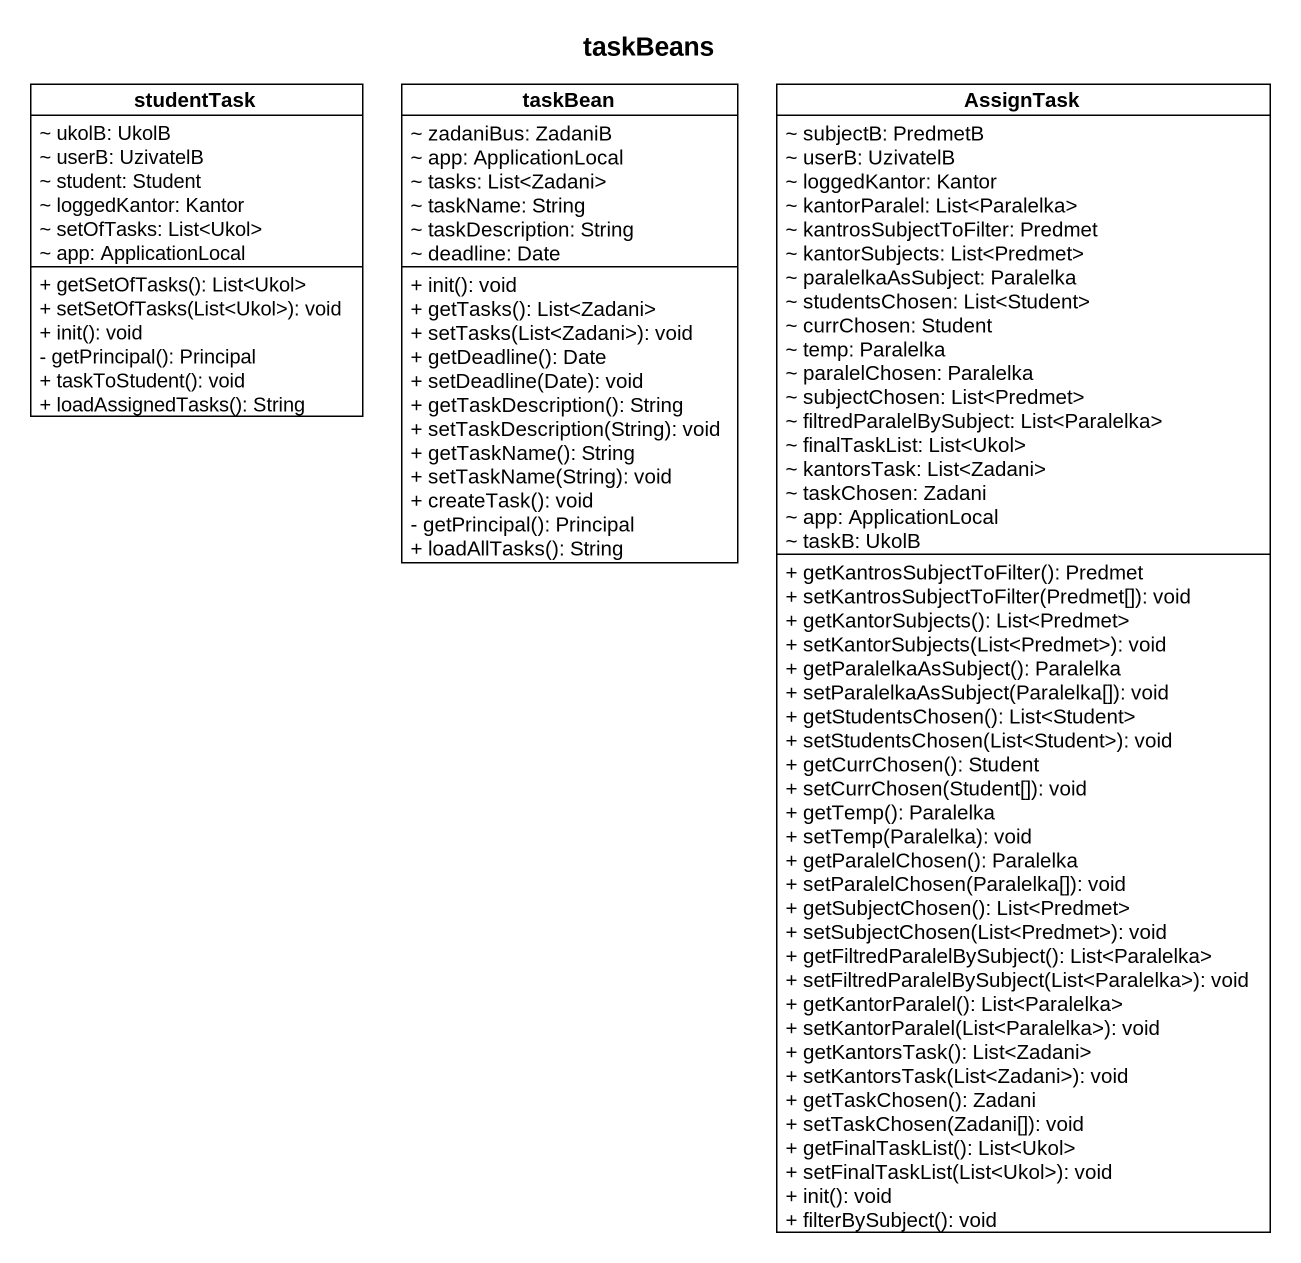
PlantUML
@startuml
title taskBeans
hide circle
hide empty members
skinparam classAttributeIconSize 0
class studentTask {
  ~ ukolB: UkolB
  ~ userB: UzivatelB
  ~ student: Student
  ~ loggedKantor: Kantor
  ~ setOfTasks: List<Ukol>
  ~ app: ApplicationLocal
  + getSetOfTasks(): List<Ukol>
  + setSetOfTasks(List<Ukol>): void
  + init(): void
  - getPrincipal(): Principal
  + taskToStudent(): void
  + loadAssignedTasks(): String
}
class taskBean {
  ~ zadaniBus: ZadaniB
  ~ app: ApplicationLocal
  ~ tasks: List<Zadani>
  ~ taskName: String
  ~ taskDescription: String
  ~ deadline: Date
  + init(): void
  + getTasks(): List<Zadani>
  + setTasks(List<Zadani>): void
  + getDeadline(): Date
  + setDeadline(Date): void
  + getTaskDescription(): String
  + setTaskDescription(String): void
  + getTaskName(): String
  + setTaskName(String): void
  + createTask(): void
  - getPrincipal(): Principal
  + loadAllTasks(): String
}
class AssignTask {
  ~ subjectB: PredmetB
  ~ userB: UzivatelB
  ~ loggedKantor: Kantor
  ~ kantorParalel: List<Paralelka>
  ~ kantrosSubjectToFilter: Predmet
  ~ kantorSubjects: List<Predmet>
  ~ paralelkaAsSubject: Paralelka
  ~ studentsChosen: List<Student>
  ~ currChosen: Student
  ~ temp: Paralelka
  ~ paralelChosen: Paralelka
  ~ subjectChosen: List<Predmet>
  ~ filtredParalelBySubject: List<Paralelka>
  ~ finalTaskList: List<Ukol>
  ~ kantorsTask: List<Zadani>
  ~ taskChosen: Zadani
  ~ app: ApplicationLocal
  ~ taskB: UkolB
  + getKantrosSubjectToFilter(): Predmet
  + setKantrosSubjectToFilter(Predmet[]): void
  + getKantorSubjects(): List<Predmet>
  + setKantorSubjects(List<Predmet>): void
  + getParalelkaAsSubject(): Paralelka
  + setParalelkaAsSubject(Paralelka[]): void
  + getStudentsChosen(): List<Student>
  + setStudentsChosen(List<Student>): void
  + getCurrChosen(): Student
  + setCurrChosen(Student[]): void
  + getTemp(): Paralelka
  + setTemp(Paralelka): void
  + getParalelChosen(): Paralelka
  + setParalelChosen(Paralelka[]): void
  + getSubjectChosen(): List<Predmet>
  + setSubjectChosen(List<Predmet>): void
  + getFiltredParalelBySubject(): List<Paralelka>
  + setFiltredParalelBySubject(List<Paralelka>): void
  + getKantorParalel(): List<Paralelka>
  + setKantorParalel(List<Paralelka>): void
  + getKantorsTask(): List<Zadani>
  + setKantorsTask(List<Zadani>): void
  + getTaskChosen(): Zadani
  + setTaskChosen(Zadani[]): void
  + getFinalTaskList(): List<Ukol>
  + setFinalTaskList(List<Ukol>): void
  + init(): void
  + filterBySubject(): void
}
@enduml
